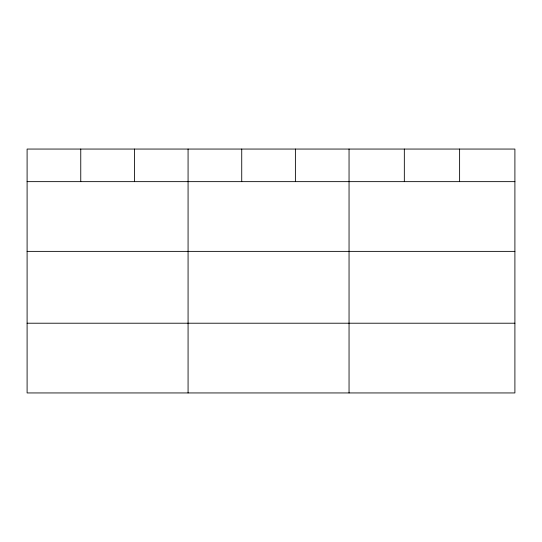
<?xml version="1.0" encoding="UTF-8"?>
<svg xmlns="http://www.w3.org/2000/svg" width="542" height="542" viewBox="0 0 542 542"><rect width="100%" height="100%" fill="white"/><g stroke="black" fill="none" stroke-linecap="round" stroke-linejoin="round"><path stroke-width="0.81" d="M514.9 181.645L514.9 392.943L27.1 392.943L27.1 149.057L514.9 149.057L514.9 181.645L27.1 181.645M27.1 251.373L514.9 251.373M27.1 323.215L514.9 323.215M459.616 149.057L459.616 181.645M404.332 149.057L404.332 181.645M349.048 149.057L349.048 392.943M295.39 149.057L295.39 181.645M241.732 149.057L241.732 181.645M188.074 149.057L188.074 392.943M134.416 149.057L134.416 181.645M80.758 149.057L80.758 181.645"/></g></svg>
